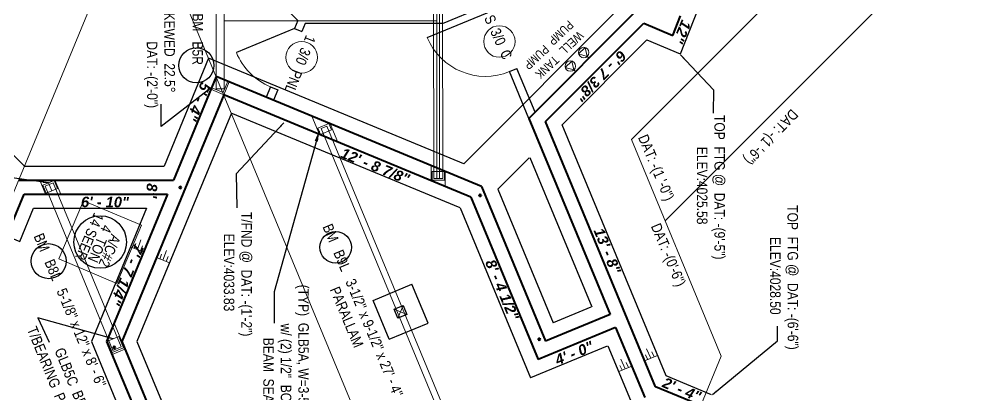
# Model space of a CAD drawing. Extents: x 1662 to 3024, y -14186 to -10515.
# Drawn here: x 2154 to 2704, y -12739 to -12524 of the extents above; entities that cross this region are included whole.
import ezdxf

# ---------------------------------------------------------------- set-up
doc = ezdxf.new("R2010")
doc.units = 0
doc.header["$LTSCALE"] = 50
doc.header["$MEASUREMENT"] = 0
doc.linetypes.add('HIDDEN', pattern=[0.375, 0.25, -0.125])
for name, color, linetype, lineweight in [('BEAMS TEXT', 3, 'CONTINUOUS', 20), ('ELEC', 6, 'CONTINUOUS', 20), ('FL JOISTS', 3, 'CONTINUOUS', 20), ('FLOOR BEAMS', 3, 'HIDDEN', 20), ('FOOTING', 7, 'HIDDEN', 30), ('FOOTING TEXT', 7, 'CONTINUOUS', 9), ('FOUNDATION', 7, 'CONTINUOUS', 40), ('FOUNDATION TEXT', 7, 'CONTINUOUS', 9), ('LAYOUT', 6, 'CONTINUOUS', 9), ('WALL FRAMING', 7, 'CONTINUOUS', 30)]:
    doc.layers.add(name, color=color, linetype=linetype, lineweight=lineweight)
for name, color, linetype in [('BSMT  FRAMING', 7, 'CONTINUOUS'), ('CONCRETE', 7, 'CONTINUOUS'), ('FL FRAMING STEEL', 7, 'CONTINUOUS'), ('HVAC', 7, 'CONTINUOUS'), ('LLTEXT', 7, 'CONTINUOUS')]:
    doc.layers.add(name, color=color, linetype=linetype)
doc.styles.add('ARCHENT', font='technical.ttf', dxfattribs={"height": 2})
doc.styles.add('ARCHENTLTD', font='technical.ttf', dxfattribs={"height": 6})
doc.dimstyles.new('ARCHENT', dxfattribs={"dimtxt": 6, "dimasz": 6, "dimexe": 9, "dimexo": 3, "dimgap": 1, "dimtad": 0, "dimtoh": 1, "dimdec": 3, "dimzin": 0, "dimdsep": 46, "dimlunit": 4, "dimtxsty": 'ARCHENTLTD', "dimcen": 6, "dimaunit": 1, "dimadec": 0, "dimazin": 0, "dimtfac": 1, "dimtdec": 3, "dimtofl": 0, "dimtmove": 0, "dimatfit": 3, "dimfxl": 1, "dimfrac": 2, "dimtolj": 1, "dimtzin": 0, "dimarcsym": 0})
doc.dimstyles.new('ARCHENTLTD', dxfattribs={"dimtxt": 2, "dimasz": 3, "dimexe": 6, "dimexo": 3, "dimgap": 2, "dimtad": 0, "dimdec": 3, "dimzin": 1, "dimdsep": 46, "dimlunit": 4, "dimtxsty": 'ARCHENT', "dimcen": 2, "dimadec": 0, "dimazin": 0, "dimtfac": 1, "dimtdec": 3, "dimtofl": 0, "dimtmove": 0, "dimatfit": 3, "dimfxl": 1, "dimfrac": 2, "dimtolj": 1, "dimtzin": 0, "dimarcsym": 0})

msp = doc.modelspace()

# ---------------------------------------------------------------- hatches: boundary and pattern name
at = {"layer": 'WALL FRAMING', "lineweight": 9, "ltscale": 150}
for points in [[(2246.417, -12620.0059, -1), (2245.9756, -12620.4484, -1)], [(2417.8134, -12624.922, 1), (2417.295, -12624.573, 1)], [(2451.1312, -12706.6569, -1), (2451.4799, -12707.1756, -1)], [(2451.1312, -12706.6569, -1), (2451.4799, -12707.1756, -1)], [(2208.4558, -12711.8845, 1), (2208.4558, -12711.2595, 1)], [(2208.4558, -12711.8845, 1), (2208.4558, -12711.2595, 1)]]:
    msp.add_hatch(color=256, dxfattribs=at).paths.add_polyline_path(points)

# ---------------------------------------------------------------- linework, layer by layer
at = {"layer": 'BEAMS TEXT', "linetype": 'Continuous', "lineweight": 30, "ltscale": 75}
for centre, radius in [((2255.3703, -12550.5003), 10), ((2334.9981, -12654.3921), 9), ((2170.9811, -12662.3179), 10)]:
    msp.add_circle(centre, radius, dxfattribs=at)
at = {"layer": 'BSMT  FRAMING', "color": 4, "linetype": 'Continuous', "lineweight": 30}
msp.add_line((2266.6937, -12478.24), (2313.3862, -12524.9021), dxfattribs=at)
at = {"layer": 'BSMT  FRAMING', "color": 4, "lineweight": 30, "ltscale": 1.5}
for p, q in [((2387.2936, -12534.5999), (2424.6997, -12519.0745)), ((2396.0968, -12526.6153), (2419.0101, -12517.1052)), ((2313.3862, -12524.9021), (2311.4992, -12529.4579)), ((2317.5441, -12526.6232), (2315.6566, -12531.18)), ((2311.4992, -12529.4579), (2278.2395, -12543.2344)), ((2311.4992, -12529.4579), (2315.6566, -12531.18)), ((2434.3438, -12554.0494), (2438.5, -12552.3243)), ((2297.7225, -12562.7175), (2295.2475, -12568.6926)), ((2297.7225, -12562.7175), (2301.8799, -12564.4396)), ((2301.8799, -12564.4396), (2299.4049, -12570.4146))]:
    msp.add_line(p, q, dxfattribs=at)
at = {"layer": 'BSMT  FRAMING', "color": 4, "lineweight": 30, "ltscale": 50}
for p, q in [((2396.0968, -12526.6153), (2317.5441, -12526.6232)), ((2445.431, -12580.7622), (2434.3438, -12554.0494)), ((2448.8732, -12577.317), (2438.5, -12552.3243))]:
    msp.add_line(p, q, dxfattribs=at)
at = {"layer": 'BSMT  FRAMING', "color": 7, "linetype": 'Continuous', "lineweight": 20, "ltscale": 7.5}
for centre in [(2428.5591, -12536.8666), (2315.5212, -12545.9294)]:
    msp.add_circle(centre, 9, dxfattribs=at)
at = {"layer": 'BSMT  FRAMING', "color": 4, "lineweight": 9, "ltscale": 1.5}
for centre, start, end in [((2420.5434, -12520.7996), 202.540919, 292.540919), ((2311.4992, -12529.4579), 202.499805, 247.499805)]:
    msp.add_arc(centre, 36, start, end, dxfattribs=at)
at = {"layer": 'CONCRETE', "lineweight": 20, "ltscale": 75}
for p, q in [((2504.0123, -12592.8636), (2603.8502, -12492.9378)), ((2523.3042, -12639.3446), (2650.3482, -12512.1888)), ((2555.3387, -12716.5267), (2504.0123, -12592.8636)), ((2543.6819, -12744.7252), (2555.3387, -12716.5267))]:
    msp.add_line(p, q, dxfattribs=at)
at = {"layer": 'CONCRETE', "lineweight": 9, "ltscale": 1.5}
msp.add_line((2270.9949, -12567.3511), (2263.7058, -12564.0431), dxfattribs=at)
at = {"layer": 'ELEC', "color": 1, "linetype": 'Continuous', "ltscale": 0.75}
for p, q in [((2473.8162, -12543.9094), (2477.5527, -12540.3186)), ((2478.7586, -12545.3419), (2473.8162, -12543.9094)), ((2478.7586, -12545.3419), (2477.5527, -12540.3186)), ((2466.1617, -12551.6244), (2469.8982, -12548.0336)), ((2479.7426, -12546.3798), (2478.7586, -12545.3419)), ((2471.1041, -12553.0569), (2466.1617, -12551.6244)), ((2472.0812, -12554.0875), (2471.0972, -12553.0497))]:
    msp.add_line(p, q, dxfattribs=at)
at = {"layer": 'ELEC', "color": 1, "linetype": 'Continuous', "ltscale": 0.375}
for p, q in [((2473.8162, -12543.9094), (2477.5527, -12540.3186)), ((2478.7586, -12545.3419), (2473.8162, -12543.9094)), ((2477.5527, -12540.3186), (2478.7586, -12545.3419)), ((2466.1617, -12551.6244), (2469.8982, -12548.0336)), ((2469.9006, -12548.0263), (2471.1065, -12553.0497)), ((2471.1041, -12553.0569), (2466.1617, -12551.6244))]:
    msp.add_line(p, q, dxfattribs=at)
at = {"layer": 'ELEC', "color": 1, "linetype": 'Continuous', "ltscale": 0.75}
for centre in [(2476.707, -12543.178), (2469.0525, -12550.893)]:
    msp.add_circle(centre, 2.9819, dxfattribs=at)
for points in [[(2478.7586, -12545.3419), (2473.8162, -12543.9094), (2477.5527, -12540.3186), (2478.7586, -12545.3419)], [(2471.1041, -12553.0569), (2466.1617, -12551.6244), (2469.8982, -12548.0336), (2471.1041, -12553.0569)]]:
    msp.add_solid(points, dxfattribs=at)
at = {"layer": 'FL JOISTS', "color": 7, "ltscale": 75}
for p, q in [((2392.8276, -12615.178), (2392.6662, -12284.915)), ((2394.3276, -12615.1773), (2394.1662, -12284.9143))]:
    msp.add_line(p, q, dxfattribs=at)
at = {"layer": 'FL JOISTS', "color": 7, "lineweight": 20, "ltscale": 50}
msp.add_line((2392.7836, -12525.1156), (2271.1909, -12525.1278), dxfattribs=at)
at = {"layer": 'FLOOR BEAMS', "ltscale": 50}
for p, q in [((2390.8538, -12285.0448), (2391.0151, -12615.1909)), ((2395.9788, -12285.0423), (2396.1401, -12615.1884)), ((2266.6886, -12563.849), (2266.6954, -12450.1275)), ((2271.1886, -12563.8493), (2271.1954, -12450.1282)), ((2271.1886, -12563.8493), (2266.6886, -12563.8486)), ((2329.934, -12585.2154), (2326.683, -12586.5619)), ((2326.683, -12586.5619), (2452.4248, -12889.5142)), ((2329.934, -12585.2154), (2455.6767, -12888.1674)), ((2173.6171, -12617.5036), (2168.8801, -12619.4655)), ((2207.7198, -12713.2436), (2168.8801, -12619.4655)), ((2212.4554, -12711.2786), (2173.6171, -12617.5036)), ((2212.4551, -12711.2779), (2207.7182, -12713.2398))]:
    msp.add_line(p, q, dxfattribs=at)
at = {"layer": 'FLOOR BEAMS', "ltscale": 75}
msp.add_line((2391.0151, -12615.1909), (2396.1401, -12615.1884), dxfattribs=at)
at = {"layer": 'FOOTING', "ltscale": 75}
for p, q in [((2064.6251, -12515.5808), (2157.1446, -12608.0099)), ((2408.1201, -12606.7873), (2499.3478, -12515.4792)), ((2532.0908, -12543.8218), (2542.3108, -12517.7499)), ((2464.3286, -12584.4854), (2512.8303, -12535.941)), ((2512.8303, -12535.941), (2531.8383, -12543.9285)), ((2262.3422, -12546.4035), (2236.887, -12607.9701)), ((2408.1201, -12606.7873), (2262.3422, -12546.4035)), ((2275.3517, -12577.7512), (2221.4104, -12708.2154)), ((2406.018, -12631.894), (2275.3452, -12577.767)), ((2523.8413, -12727.8721), (2464.3286, -12584.4854)), ((2427.5885, -12621.2579), (2445.4714, -12603.3591)), ((2445.991, -12603.1435), (2481.384, -12688.4175)), ((2157.1425, -12608.0091), (2236.887, -12607.9701)), ((2427.5885, -12621.2579), (2459.2782, -12697.5906)), ((2154.4069, -12651.0883), (2162.3405, -12632.0065)), ((2162.3405, -12632.0065), (2226.9621, -12631.975)), ((2226.9621, -12631.975), (2195.4338, -12708.2303)), ((2406.018, -12631.894), (2446.3146, -12728.9585)), ((2128.5505, -12640.4338), (2154.4531, -12651.0692)), ((2480.8643, -12688.6332), (2459.2795, -12697.5925)), ((2195.4338, -12708.2331), (2232.2357, -12796.9016)), ((2221.4104, -12708.2126), (2258.2122, -12796.8809)), ((2490.065, -12710.7996), (2446.3139, -12728.9596)), ((2490.5842, -12710.5841), (2505.3686, -12746.2047)), ((2549.7999, -12738.6055), (2523.8413, -12727.8721))]:
    msp.add_line(p, q, dxfattribs=at)
at = {"layer": 'FOOTING', "lineweight": 9, "ltscale": 75}
for p, q in [((2219.7574, -12655.0473), (2220.7926, -12652.2315)), ((2221.6345, -12655.7374), (2223.7049, -12650.1059)), ((2223.5117, -12656.4275), (2224.5469, -12653.6118)), ((2225.1887, -12657.2018), (2217.792, -12654.154)), ((2234.4057, -12661.0792), (2235.4409, -12658.2635)), ((2236.2829, -12661.7694), (2238.3533, -12656.1379)), ((2238.16, -12662.4595), (2239.1953, -12659.6438)), ((2515.1059, -12717.7425), (2512.6011, -12712.2904)), ((2516.9233, -12716.9076), (2515.6709, -12714.1815)), ((2500.4678, -12723.7995), (2497.9631, -12718.3473)), ((2518.8023, -12716.2139), (2511.4095, -12719.2712)), ((2513.2885, -12718.5774), (2512.0361, -12715.8514)), ((2504.1642, -12722.2709), (2496.7715, -12725.3282)), ((2498.6504, -12724.6344), (2497.3981, -12721.9084)), ((2502.2852, -12722.9646), (2501.0329, -12720.2385))]:
    msp.add_line(p, q, dxfattribs=at)
at = {"layer": 'FOOTING', "ltscale": 50}
for p, q in [((2356.3896, -12684.7187), (2378.5628, -12675.5343)), ((2387.7472, -12697.7074), (2378.5628, -12675.5343)), ((2365.574, -12706.8918), (2356.3896, -12684.7187)), ((2365.574, -12706.8918), (2387.7472, -12697.7074))]:
    msp.add_line(p, q, dxfattribs=at)
at = {"layer": 'FOUNDATION', "ltscale": 75}
for p, q in [((2445.3832, -12580.8101), (2507.3475, -12518.7912)), ((2454.89, -12582.6136), (2510.9718, -12526.4824)), ((2266.6765, -12556.858), (2242.2373, -12615.9675)), ((2271.0108, -12567.3125), (2212.7518, -12708.2199)), ((2517.7226, -12733.999), (2454.89, -12582.6136)), ((2238.929, -12623.9691), (2204.0925, -12708.2258)), ((2204.0925, -12708.2258), (2240.8944, -12796.8943)), ((2212.7518, -12708.2199), (2249.5536, -12796.8882)), ((2543.6819, -12744.7327), (2517.7226, -12733.999))]:
    msp.add_line(p, q, dxfattribs=at)
at = {"layer": 'FOUNDATION', "ltscale": 1.5}
for p, q in [((2510.9718, -12526.4824), (2527.5622, -12533.454)), ((2527.5622, -12533.454), (2531.9429, -12522.2784)), ((2150.0912, -12640.6301), (2157.0016, -12624.0091))]:
    msp.add_line(p, q, dxfattribs=at)
at = {"layer": 'FOUNDATION', "ltscale": 50}
for p, q in [((2418.257, -12619.6453), (2266.6765, -12556.858)), ((2412.1375, -12625.7696), (2271.0108, -12567.3125)), ((2445.431, -12580.7622), (2491.8972, -12692.7155)), ((2153.8339, -12616.0107), (2242.2373, -12615.9675)), ((2418.257, -12619.6453), (2454.957, -12708.0466)), ((2157.0016, -12624.0091), (2238.929, -12623.9691)), ((2412.1375, -12625.7696), (2450.6358, -12718.5026)), ((2491.8972, -12692.7155), (2454.9577, -12708.0482)), ((2494.964, -12700.1043), (2450.6358, -12718.5039)), ((2494.964, -12700.1043), (2511.569, -12740.1115))]:
    msp.add_line(p, q, dxfattribs=at)
at = {"layer": 'FOUNDATION', "color": 7, "lineweight": 9, "ltscale": 75}
for p, q in [((2273.2972, -12559.5814), (2270.6407, -12566.0312)), ((2264.172, -12563.3563), (2270.6407, -12566.0312)), ((2321.3167, -12579.4909), (2325.6778, -12589.9565)), ((2324.6977, -12586.3046), (2331.1218, -12583.6383)), ((2324.6977, -12586.3046), (2326.2363, -12589.9969)), ((2326.2363, -12589.9969), (2332.6604, -12587.3306)), ((2331.1218, -12583.6383), (2332.6604, -12587.3306)), ((2331.7915, -12583.8298), (2336.1526, -12594.2953)), ((2165.8819, -12616.0048), (2169.2148, -12624.0032)), ((2167.6311, -12618.9026), (2174.0963, -12616.2191)), ((2167.6311, -12618.9026), (2169.5543, -12623.5179)), ((2169.5543, -12623.5179), (2176.0195, -12620.8345)), ((2174.0963, -12616.2191), (2176.0195, -12620.8345)), ((2174.5469, -12616.0006), (2177.8799, -12623.9989)), ((2212.7518, -12708.2199), (2208.415, -12697.7712)), ((2204.5533, -12708.0611), (2211.0185, -12705.3776)), ((2204.5533, -12708.0611), (2207.2364, -12714.4999)), ((2211.0185, -12705.3776), (2213.7017, -12711.8165)), ((2207.1593, -12715.6146), (2214.5481, -12712.5479)), ((2207.2364, -12714.4999), (2213.7017, -12711.8165))]:
    msp.add_line(p, q, dxfattribs=at)
at = {"layer": 'FOUNDATION', "lineweight": 9, "ltscale": 1.5}
msp.add_line((2270.9949, -12567.3511), (2274.0724, -12559.9215), dxfattribs=at)
at = {"layer": 'FOUNDATION', "lineweight": 9, "ltscale": 75}
for p, q in [((2389.5707, -12607.5739), (2389.5792, -12616.2342)), ((2397.0741, -12611.0509), (2390.0741, -12611.0578)), ((2390.0741, -12611.0578), (2390.079, -12616.0578)), ((2397.0741, -12611.0509), (2397.079, -12616.0509)), ((2397.5739, -12610.8828), (2397.5824, -12619.543)), ((2170.8637, -12617.5609), (2172.7869, -12622.1762)), ((2397.079, -12616.0509), (2390.079, -12616.0578)), ((2239.9813, -12663.2932), (2232.5845, -12660.2456))]:
    msp.add_line(p, q, dxfattribs=at)
at = {"layer": 'FOUNDATION', "lineweight": 50, "ltscale": 1.5}
for centre in [(2246.1963, -12620.2271), (2417.5542, -12624.7475), (2451.3055, -12706.9162), (2208.4558, -12711.572)]:
    msp.add_circle(centre, 0.5, dxfattribs=at)
at = {"layer": 'HVAC', "color": 7, "linetype": 'Continuous', "lineweight": 9}
for p, q in [((2176.7983, -12660.9551), (2190.8197, -12627.7978)), ((2190.8197, -12627.7978), (2223.9769, -12641.8192)), ((2223.9769, -12641.8192), (2209.9555, -12674.9764)), ((2209.9555, -12674.9764), (2176.7983, -12660.9551))]:
    msp.add_line(p, q, dxfattribs=at)
at = {"layer": 'HVAC', "color": 1, "linetype": 'Continuous', "lineweight": 30}
msp.add_circle((2200.3876, -12651.3871), 15, dxfattribs=at)
at = {"layer": 'LAYOUT', "color": 6, "ltscale": 150}
for p, q in [((1741.672, -13611.2695), (2222.4188, -12450.1327)), ((2703.6013, -13611.2695), (2222.4055, -12450.1006))]:
    msp.add_line(p, q, dxfattribs=at)
at = {"layer": 'WALL FRAMING', "color": 6, "lineweight": 9, "ltscale": 75}
for p, q in [((2375.6221, -12692.685), (2368.436, -12689.7084)), ((2373.5173, -12687.6037), (2370.5407, -12694.7898))]:
    msp.add_line(p, q, dxfattribs=at)
at = {"layer": 'WALL FRAMING', "color": 6, "ltscale": 75}
msp.add_lwpolyline([(2373.5173, -12687.6037), (2375.6221, -12692.685), (2370.5407, -12694.7898), (2368.436, -12689.7084)], close=True, dxfattribs=at)
at = {"layer": 'WALL FRAMING', "color": 9, "linetype": 'Continuous', "lineweight": 5, "ltscale": 150}
for centre in [(2246.1963, -12620.2271), (2417.5542, -12624.7475), (2451.3055, -12706.9162), (2451.3055, -12706.9162), (2208.4558, -12711.572), (2208.4558, -12711.572)]:
    msp.add_circle(centre, 0.3125, dxfattribs=at)
at = {"layer": 'WALL FRAMING', "lineweight": 9, "ltscale": 150}
for centre in [(2417.5542, -12624.7475), (2451.3055, -12706.9162), (2451.3055, -12706.9162)]:
    msp.add_circle(centre, 0.3125, dxfattribs=at)

# ---------------------------------------------------------------- texts
at = {"layer": 'BEAMS TEXT', "linetype": 'Continuous', "lineweight": 9, "char_height": 6, "attachment_point": 5, "style": 'ARCHENTLTD'}
for s, insert, rotation in [('5-1/8" x 12" x 9\'-6"  BM   B5R \\P\\P  ', (2246.1736, -12505.3968), 269.874165), ('BM   B9L   3-1/2" x 9-1/2" x 27\' - 4"\\PPARALLAM \\P\\P  ', (2336.6722, -12696.191), 292.6375), ('BM   B8L   5-1/8" x 12" x 8\' - 6" \\P\\P  ', (2173.8835, -12694.2073), 292.6375)]:
    msp.add_mtext(s, dxfattribs=dict(at, insert=insert, rotation=rotation))
at = {"layer": 'BSMT  FRAMING', "color": 7, "linetype": 'Continuous', "lineweight": 30, "ltscale": 1.5, "char_height": 6, "attachment_point": 1, "style": 'ARCHENTLTD'}
for s, insert, rotation in [('S  3/0  C\\P\\P{\\H1.999x;  }', (2425.1389, -12520.9383), 294.229637), ('1  3/0  PNL\\P\\P{\\H1.999x;  }', (2323.6996, -12534.9434), 248.620191)]:
    msp.add_mtext(s, dxfattribs=dict(at, insert=insert, rotation=rotation))
at = {"layer": 'CONCRETE', "linetype": 'Continuous', "char_height": 6, "width": 271, "attachment_point": 1, "style": 'ARCHENTLTD'}
for s, insert, rotation in [('DAT: -(1 \'-6")', (2599.7922, -12579.165), 226.051448), ('DAT: -(1 \'-0")', (2513.1366, -12589.2711), 292.895268), ('DAT: -(0\'-6")', (2520.492, -12639.991), 292.895268)]:
    msp.add_mtext(s, dxfattribs=dict(at, insert=insert, rotation=rotation))
at = {"layer": 'ELEC', "color": 1, "linetype": 'Continuous', "lineweight": 9, "ltscale": 0.5, "char_height": 5, "attachment_point": 1, "rotation": 223.017337, "style": 'ARCHENT'}
for s, insert in [('WELL\\PPUMP', (2477.1137, -12534.2369)), ('TANK\\PPUMP', (2463.1116, -12548.163))]:
    msp.add_mtext(s, dxfattribs=dict(at, insert=insert))
at = {"layer": 'FOOTING TEXT', "ltscale": 50, "char_height": 6, "attachment_point": 5, "style": 'ARCHENT'}
for s, insert, rotation in [(' GLB5C  BEAM SEAT: SKEWED  22.5°\\PT/BEARING  PL (each  end)        DAT: -(2\'-0")', (2233.9517, -12505.2168), 270.343159), (' TOP  FTG @  DAT: -(9\'-5") \\PELEV:4025.58', (2549.3507, -12619.1744), 270.038899), (' TOP  FTG @  DAT: -(6\'-6") \\PELEV:4028.50', (2591.1643, -12670.6814), 270.092778), (' GLB5C  BEAM SEAT\\PT/BEARING  PL @ DAT: -(2\'-0")', (2183.513, -12743.9573), 292.152194)]:
    msp.add_mtext(s, dxfattribs=dict(at, insert=insert, rotation=rotation))
at = {"layer": 'FOUNDATION TEXT', "color": 1, "lineweight": 20, "ltscale": 75, "char_height": 6, "style": 'ARCHENTLTD'}
for s, insert, attachment_point, rotation in [('{\\fArial|b1|i1|c0|p34;12"}', (2538.3593, -12526.3794), 1, 247.28559), ('{\\fArial|b1|i1|c0|p34;6\' - 7 3/8"}', (2501.8303, -12545.7132), 1, 224.78559), ('{\\fArial|b1|i1|c0|p34;12\' - 8 7/8"}', (2377.8528, -12613.0062), 3, 337.786075), ('{\\fArial|b1|i1|c0|p34;8"}', (2233.0415, -12617.9078), 1, 268.536369), ('{\\fArial|b1|i1|c0|p34;13\' - 8"}', (2487.8205, -12642.6151), 1, 292.28559), ('{\\fArial|b1|i1|c0|p34;8\' - 4 1/2"}', (2440.0166, -12694.466), 3, 292.786075), ('{\\fArial|b1|i1|c0|p34;4\' - 0"}', (2459.5864, -12716.3062), 1, 22.218674), ('{\\fArial|b1|i1|c0|p34;2\' - 4"}', (2523.4415, -12728.4812), 1, 337.28559)]:
    msp.add_mtext(s, dxfattribs=dict(at, insert=insert, attachment_point=attachment_point, rotation=rotation))
at = {"layer": 'FOUNDATION TEXT', "color": 1, "lineweight": 20, "ltscale": 75, "char_height": 6, "width": 48.625, "attachment_point": 1, "style": 'ARCHENTLTD'}
for s, insert, rotation in [('{\\fArial|b1|i1|c0|p34;5\' - 4"}', (2263.7058, -12561.7898), 248.209115), ('{\\fArial|b1|i1|c0|p34;6\' - 10"}', (2189.4617, -12625.4484), 359.662721), ('{\\fArial|b1|i1|c0|p34;7\' - 7 1/4"}', (2225.6072, -12654.2823), 247.28559)]:
    msp.add_mtext(s, dxfattribs=dict(at, insert=insert, rotation=rotation))
at = {"layer": 'FOUNDATION TEXT', "ltscale": 50, "insert": (2279.0227, -12668.7957), "char_height": 6, "attachment_point": 5, "rotation": 270, "style": 'ARCHENT'}
msp.add_mtext(' T/FND @  DAT: -(1\'-2") \\PELEV:4033.83', dxfattribs=at)
at = {"layer": 'HVAC', "color": 1, "linetype": 'Continuous', "lineweight": 20, "char_height": 6, "attachment_point": 3, "rotation": 247.077687, "style": 'ARCHENT'}
for s, insert, width in [('14 SEER', (2191.5892, -12662.5032), 34.25), ('4  TON', (2198.7283, -12663.7207), 34.1875), ('A/C#2', (2204.8937, -12666.3279), 34.1875)]:
    msp.add_mtext(s, dxfattribs=dict(at, insert=insert, width=width))
at = {"layer": 'LLTEXT', "color": 7, "ltscale": 1.5, "insert": (2306.5822, -12726.6962), "char_height": 6, "attachment_point": 5, "rotation": 270, "style": 'ARCHENT'}
msp.add_mtext(' (TYP)  GLB5A, W=3-5/8", PD = 4"\\Pw/ (2) 1/2"  BOLTS\\PBEAM  SEAT', dxfattribs=at)

# ---------------------------------------------------------------- leaders
at = {"layer": 'FL FRAMING STEEL', "color": 7, "lineweight": 9, "ltscale": 50}
msp.add_leader([(2325.5215, -12588.0388), (2299.8312, -12679.8218), (2299.8312, -12697.6626)], dimstyle='ARCHENT', override={"dimgap": 1, "dimtad": 0}, dxfattribs=at)
at = {"layer": 'FOOTING TEXT', "lineweight": 9, "ltscale": 10}
msp.add_leader([(2531.9828, -12544.4676), (2550.9006, -12564.3828), (2550.6914, -12577.8856)], dimstyle='ARCHENTLTD', override={"dimgap": 1, "dimtad": 0}, dxfattribs=at)
at = {"layer": 'FOOTING TEXT', "ltscale": 10}
for points in [[(2264.069, -12563.1646, -0.0698), (2235.1551, -12585.4148, -0.0698), (2235.1551, -12572.6233, -0.0698)], [(2170.7928, -12617.5903), (2106.1391, -12608.8992), (2111.4559, -12621.2248)], [(2207.7859, -12706.7193), (2164.7232, -12694.6372), (2171.161, -12708.4895)], [(2550.2735, -12738.5274), (2587.5099, -12707.8508), (2587.415, -12699.5136)]]:
    msp.add_leader(points, dimstyle='ARCHENTLTD', override={"dimgap": 1, "dimtad": 0}, dxfattribs=at)
at = {"layer": 'FOUNDATION TEXT', "ltscale": 10}
msp.add_leader([(2305.4112, -12583.2275), (2278.1252, -12612.3886), (2278.4245, -12631.8647)], dimstyle='ARCHENTLTD', override={"dimgap": 1, "dimtad": 0}, dxfattribs=at)

doc.saveas('drawing.dxf')
